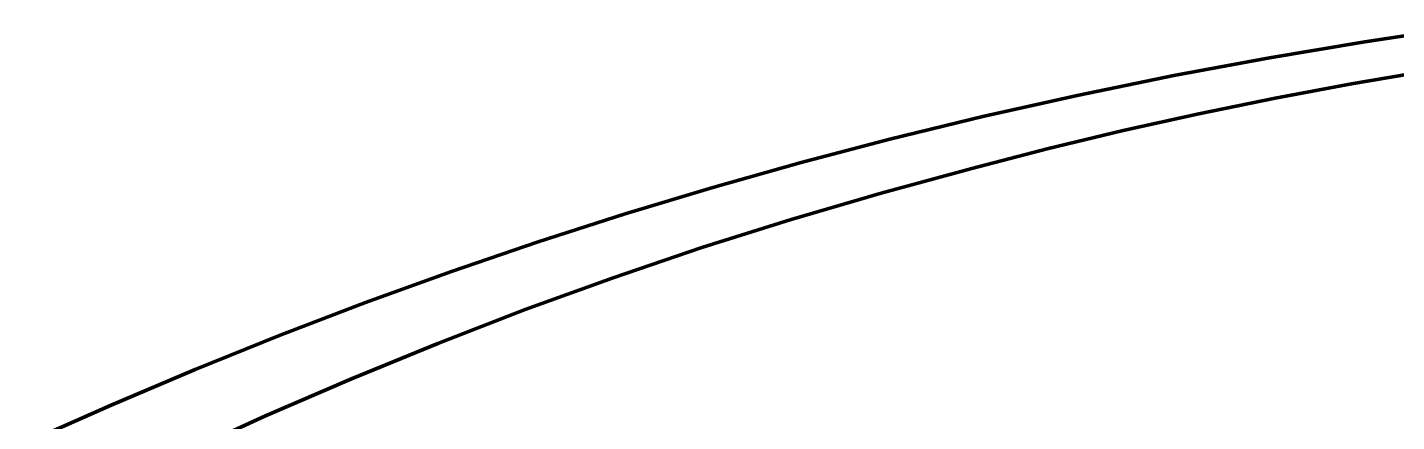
# Model space of a CAD drawing. Header units: millimetres. Extents: x 0 to 9.3, y 0 to 12.
# Drawn here: x 4.077 to 4.653, y 8.523 to 8.689 of the extents above; entities that cross this region are included whole.
import ezdxf

# ---------------------------------------------------------------- set-up
doc = ezdxf.new("R2010")
doc.units = ezdxf.units.MM
doc.layers.add('color#000000ff', color=7, linetype='CONTINUOUS', lineweight=100)
doc.layers.add('color#ffffffff', color=7, linetype='CONTINUOUS', lineweight=100)

msp = doc.modelspace()

# ---------------------------------------------------------------- linework, layer by layer
at = {"layer": 'color#000000ff'}
for p, q in [((4.63926, 8.68309), (4.67958, 8.68912)), ((4.59905, 8.67634), (4.63926, 8.68309)), ((4.55895, 8.66888), (4.59905, 8.67634)), ((4.66585, 8.67079), (4.63363, 8.66537)), ((4.51897, 8.66068), (4.55895, 8.66888)), ((4.63363, 8.66537), (4.60149, 8.65939)), ((4.47914, 8.65174), (4.51897, 8.66068)), ((4.60149, 8.65939), (4.56945, 8.65285)), ((4.43945, 8.64206), (4.47914, 8.65174)), ((4.56945, 8.65285), (4.53751, 8.64574)), ((4.40215, 8.63231), (4.43945, 8.64206)), ((4.53751, 8.64574), (4.50568, 8.63804)), ((4.50568, 8.63804), (4.47396, 8.62976)), ((4.36507, 8.62187), (4.40215, 8.63231)), ((4.47396, 8.62976), (4.43584, 8.61949)), ((4.32821, 8.61075), (4.36507, 8.62187)), ((4.43584, 8.61949), (4.39799, 8.60841)), ((4.29157, 8.59895), (4.32821, 8.61075)), ((4.39799, 8.60841), (4.36043, 8.59653)), ((4.25517, 8.5865), (4.29157, 8.59895)), ((4.36043, 8.59653), (4.32315, 8.58388)), ((4.219, 8.5734), (4.25517, 8.5865)), ((4.32315, 8.58388), (4.28616, 8.57046)), ((4.18308, 8.55966), (4.219, 8.5734)), ((4.28616, 8.57046), (4.24947, 8.55629)), ((4.14741, 8.54529), (4.18308, 8.55966)), ((4.24947, 8.55629), (4.21309, 8.54138)), ((4.11199, 8.53031), (4.14741, 8.54529)), ((4.21309, 8.54138), (4.17702, 8.52575)), ((4.07683, 8.51472), (4.11199, 8.53031)), ((4.17702, 8.52575), (4.14127, 8.50941))]:
    msp.add_line(p, q, dxfattribs=at)
at = {"layer": 'color#ffffffff'}
for p, q in [((4.67958, 8.68912), (4.63926, 8.68309)), ((4.63926, 8.68309), (4.59905, 8.67634)), ((4.59905, 8.67634), (4.55895, 8.66888)), ((4.63363, 8.66537), (4.66585, 8.67079)), ((4.55895, 8.66888), (4.51897, 8.66068)), ((4.60149, 8.65939), (4.63363, 8.66537)), ((4.51897, 8.66068), (4.47914, 8.65174)), ((4.56945, 8.65285), (4.60149, 8.65939)), ((4.47914, 8.65174), (4.43945, 8.64206)), ((4.53751, 8.64574), (4.56945, 8.65285)), ((4.43945, 8.64206), (4.40215, 8.63231)), ((4.50568, 8.63804), (4.53751, 8.64574)), ((4.47396, 8.62976), (4.50568, 8.63804)), ((4.40215, 8.63231), (4.36507, 8.62187)), ((4.43584, 8.61949), (4.47396, 8.62976)), ((4.36507, 8.62187), (4.32821, 8.61075)), ((4.39799, 8.60841), (4.43584, 8.61949)), ((4.32821, 8.61075), (4.29157, 8.59895)), ((4.36043, 8.59653), (4.39799, 8.60841)), ((4.29157, 8.59895), (4.25517, 8.5865)), ((4.32315, 8.58388), (4.36043, 8.59653)), ((4.25517, 8.5865), (4.219, 8.5734)), ((4.28616, 8.57046), (4.32315, 8.58388)), ((4.219, 8.5734), (4.18308, 8.55966)), ((4.24947, 8.55629), (4.28616, 8.57046)), ((4.18308, 8.55966), (4.14741, 8.54529)), ((4.21309, 8.54138), (4.24947, 8.55629)), ((4.14741, 8.54529), (4.11199, 8.53031)), ((4.17702, 8.52575), (4.21309, 8.54138)), ((4.11199, 8.53031), (4.07683, 8.51472)), ((4.14127, 8.50941), (4.17702, 8.52575))]:
    msp.add_line(p, q, dxfattribs=at)

doc.saveas('drawing.dxf')
